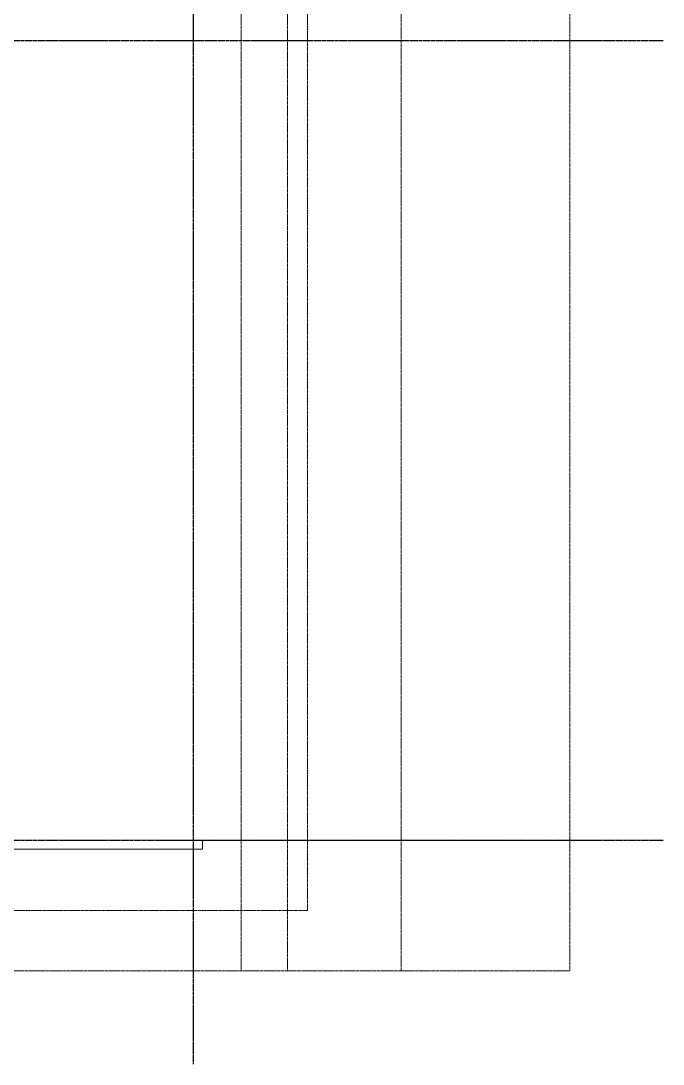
# Model space of a CAD drawing. Header units: inches. Extents: x -4058 to -1781, y 9814 to 12289.
# Drawn here: x -2003 to -1781.3, y 9814 to 10174.1 of the extents above; entities that cross this region are included whole.
import ezdxf

# ---------------------------------------------------------------- set-up
doc = ezdxf.new("R2010")
doc.units = ezdxf.units.IN
doc.header["$MEASUREMENT"] = 0
for name, pattern in [('Aligning Line 1_8_', [0.25, 0.125, -0.125]), ('Aligning Line 1_8__2_', [0.25, 0.125, -0.125]), ('Grid Line 1_2_', [0.875, 0.5, -0.125, 0.125, -0.125]), ('Grid Line 1_2__2_', [0.875, 0.5, -0.125, 0.125, -0.125])]:
    doc.linetypes.add(name, pattern=pattern)
for name, color, linetype, lineweight in [('0-1', 7, 'Continuous', 5), ('C-TOPO', 7, 'Continuous', 9), ('G-ANNO-SYMB', 111, 'Aligning Line 1_8_', 9), ('G-ANNO-SYMB-1', 147, 'Aligning Line 1_8_', 9), ('G-ANNO-SYMB-2', 147, 'Aligning Line 1_8__2_', 9), ('S-GRID-1', 1, 'Grid Line 1_2_', 9), ('S-GRID-2', 1, 'Grid Line 1_2__2_', 30)]:
    doc.layers.add(name, color=color, linetype=linetype, lineweight=lineweight)

# ---------------------------------------------------------------- blocks, each defined once
blk = doc.blocks.new('CTR - 1st Phase - Shell_rvt-1-UNIT PLANS - 2ND FLOOR')
at = {"layer": 'G-ANNO-SYMB-1'}
blk.add_line((-1926.95, 12240.76), (-1926.95, 9846.27), dxfattribs=at)
at = {"layer": 'S-GRID-1'}
blk.add_line((-1781.27, 10167.19), (-4041.78, 10167.19), dxfattribs=at)
blk = doc.blocks.new('CTR  - Topography_rvt-1-UNIT PLANS - 2ND FLOOR')
at = {"layer": 'C-TOPO'}
for p, q in [((-1813.49, 9891.19), (-1940.32, 9891.19)), ((-1940.32, 9891.19), (-1940.32, 9888.19)), ((-1961.15, 9888.19), (-2265.67, 9888.19)), ((-1940.32, 9888.19), (-1961.15, 9888.19))]:
    blk.add_line(p, q, dxfattribs=at)
at = {"layer": 'G-ANNO-SYMB-1'}
blk.add_line((-1926.95, 12240.76), (-1926.95, 9846.27), dxfattribs=at)
blk = doc.blocks.new('CTR - 1st Phase - Common Walls_rvt-1-UNIT PLANS - 2ND FLOOR')
at = {"layer": 'G-ANNO-SYMB-1'}
for p, q in [((-1910.96, 12240.76), (-1910.96, 9846.27)), ((-1871.64, 11153.43), (-1871.64, 9846.27))]:
    blk.add_line(p, q, dxfattribs=at)
blk = doc.blocks.new('CTR - 1st Phase -Stairs _ Elevators_rvt-1-UNIT PLANS - 2ND FLOOR')
at = {"layer": 'G-ANNO-SYMB-1'}
blk.add_line((-1910.96, 12240.76), (-1910.96, 9846.27), dxfattribs=at)
blk = doc.blocks.new('CTR - 1st Phase - Structure_rvt-1-UNIT PLANS - 2ND FLOOR')
at = {"layer": 'G-ANNO-SYMB-2'}
for p, q in [((-1910.96, 12240.76), (-1910.96, 9846.27)), ((-1904.06, 12122.03), (-1904.06, 9867.01)), ((-1904.06, 9867.01), (-3864.19, 9867.01))]:
    blk.add_line(p, q, dxfattribs=at)
at = {"layer": 'S-GRID-2'}
for p, q in [((-1943.32, 9814.03), (-1943.32, 12247.5)), ((-1781.27, 10167.19), (-4041.78, 10167.19)), ((-1781.27, 9891.19), (-4041.78, 9891.19))]:
    blk.add_line(p, q, dxfattribs=at)

msp = doc.modelspace()

# ---------------------------------------------------------------- linework, layer by layer
at = {"layer": 'G-ANNO-SYMB'}
for p, q in [((-1813.52288, 12240.74859), (-1813.52288, 9846.2766)), ((-1813.52288, 9846.2766), (-4009.5295, 9846.2766))]:
    msp.add_line(p, q, dxfattribs=at)

# ---------------------------------------------------------------- block references
at = {"layer": '0-1'}
for name in ['CTR - 1st Phase - Shell_rvt-1-UNIT PLANS - 2ND FLOOR', 'CTR - 1st Phase - Structure_rvt-1-UNIT PLANS - 2ND FLOOR', 'CTR - 1st Phase - Common Walls_rvt-1-UNIT PLANS - 2ND FLOOR', 'CTR  - Topography_rvt-1-UNIT PLANS - 2ND FLOOR', 'CTR - 1st Phase -Stairs _ Elevators_rvt-1-UNIT PLANS - 2ND FLOOR']:
    msp.add_blockref(name, (0, 0), dxfattribs=at)

doc.saveas('drawing.dxf')
